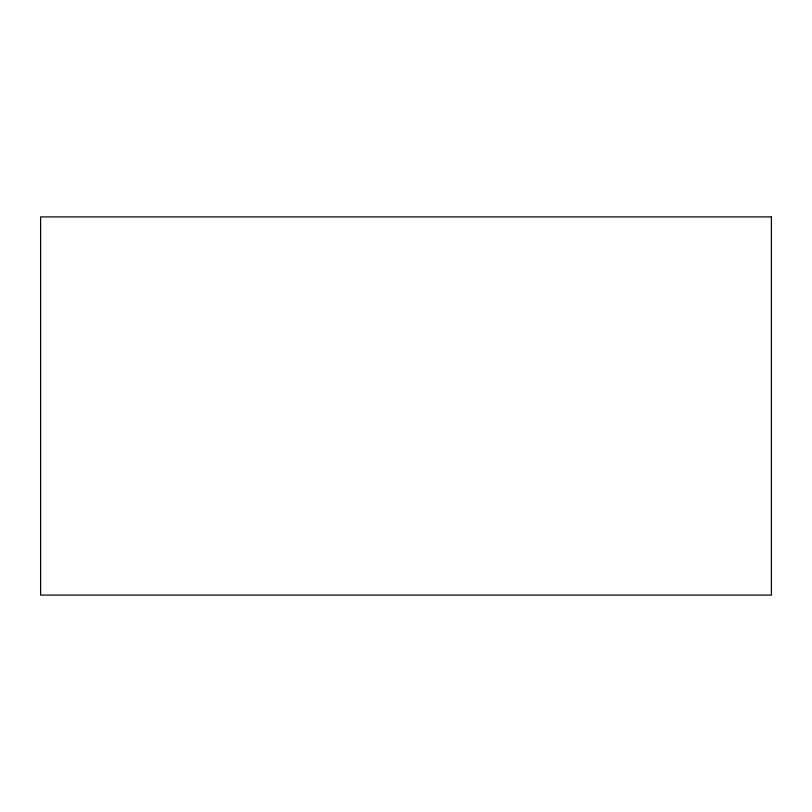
<?xml version="1.0" encoding="UTF-8"?>
<svg xmlns="http://www.w3.org/2000/svg" width="812" height="812" viewBox="0 0 812 812"><rect width="100%" height="100%" fill="white"/><g stroke="black" fill="none" stroke-linecap="round" stroke-linejoin="round"><path stroke-width="1.22" d="M771.4 216.905L40.6 216.905L40.6 595.094L771.4 595.094L771.4 216.905"/></g></svg>
